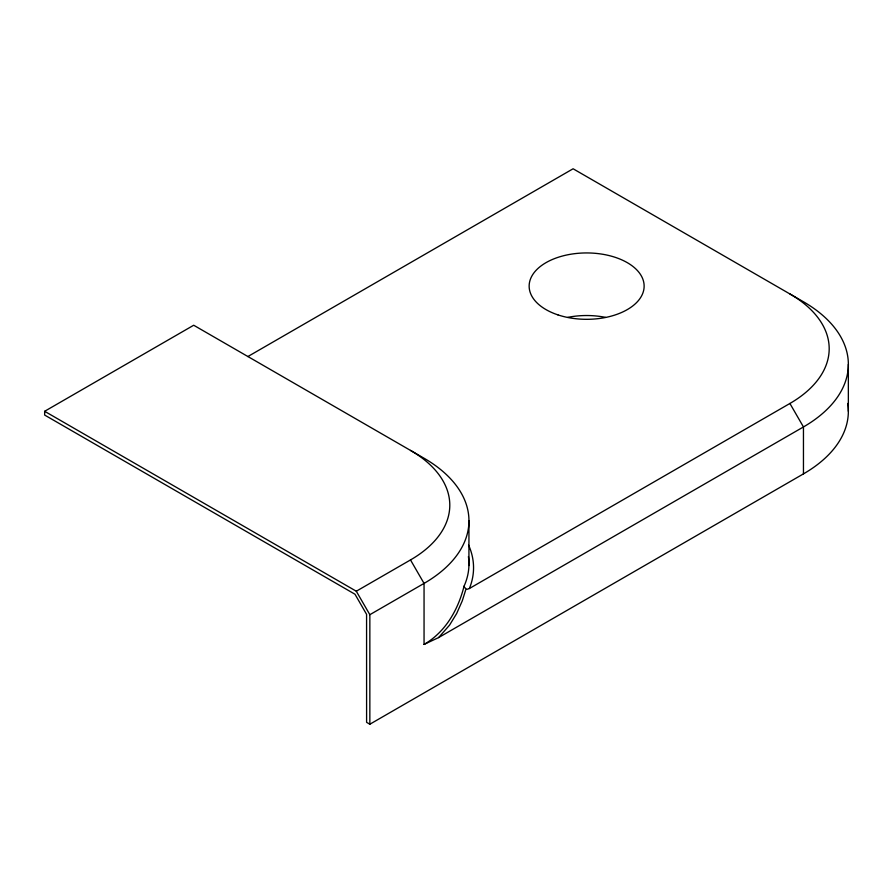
<?xml version="1.0" encoding="UTF-8"?>
<svg xmlns="http://www.w3.org/2000/svg" width="893" height="893" viewBox="0 0 893 893"><rect width="100%" height="100%" fill="white"/><g stroke="black" fill="none" stroke-linecap="round" stroke-linejoin="round"><path stroke-width="1.34" d="M468.925 565.548L468.948 520.82M847.747 403.457A153.306 88.507 0 0 1 803.454 473.882L369.847 724.223L366.599 722.337L366.576 614.328L354.99 594.236L44.65 415.055L44.65 411.293L193.703 325.242L424.052 458.232A153.306 88.507 0 0 1 424.052 583.397L424.052 644.433A107.606 87.86 61.5 0 0 437.246 634.633C451.021 621.785 459.504 604.226 464.07 586.154A153.306 88.507 0 0 0 468.412 556.573M424.052 644.433L438.608 637.58L449.559 625.122L456.647 613.547L462.273 600.855L466.023 588.911L464.315 587.069M247.841 356.564L573.105 168.777L803.454 301.778A153.306 88.507 0 0 1 803.454 426.943L803.454 473.882M44.65 411.293L356.296 591.222L410.501 559.933A134.14 77.445 0 0 0 410.501 450.407M369.847 724.223L369.847 614.697L424.052 583.397L410.501 559.933M468.568 545.031A157.894 91.164 0 0 1 469.394 588.509L789.903 403.469A134.14 77.445 0 0 0 789.903 293.953M438.608 637.58L803.454 426.943L789.903 403.469M469.327 588.554L467.363 589.224A2.545 2.076 60 0 1 466.659 589.179M356.296 591.222L369.847 614.697M848.35 364.355L848.35 411.293M567.848 317.35A57.487 33.186 0 0 1 605.454 317.35M464.003 586.634A1.63 0.893 -64.7 0 1 463.936 586.255M557.902 314.872A57.487 33.186 0 0 0 644.132 286.128A57.487 33.186 0 0 0 557.902 257.385A57.487 33.186 0 0 0 557.902 314.872"/></g></svg>
